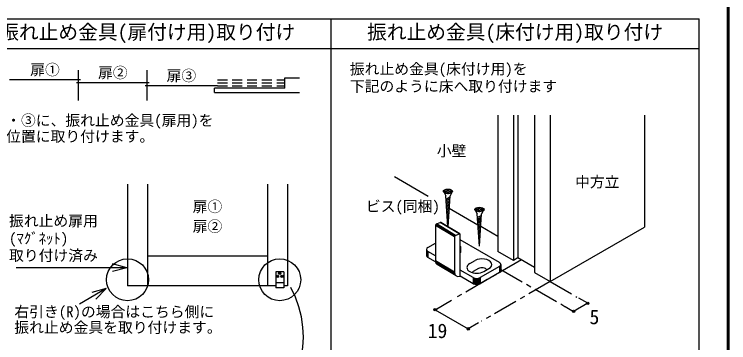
# Model space of a CAD drawing. Units: millimetres at full size, sheet at 1:5; details may follow other scales. Extents: x -973 to 977, y -718 to 696.
# Drawn here: x 253 to 977, y -266 to 66 of the extents above; entities that cross this region are included whole.
import ezdxf
from ezdxf.enums import TextEntityAlignment as Align

# ---------------------------------------------------------------- set-up
doc = ezdxf.new("R2010")
doc.units = ezdxf.units.MM
doc.header["$LTSCALE"] = 5
doc.header["$PDMODE"] = 32
doc.header["$PDSIZE"] = 2.5
doc.linetypes.add('CHAIN1', pattern=[8, 5, -1, 1, -1])
doc.linetypes.add('DASHED2', pattern=[3, 2, -1])
for name, color, linetype in [('0-3_仕上げ', 2, 'Continuous'), ('0-6_扉', 6, 'Continuous'), ('0-7_金物', 7, 'Continuous'), ('0-8_戸当り', 2, 'Continuous'), ('0-A_文字', 7, 'Continuous'), ('0-B_寸法', 7, 'Continuous'), ('F-1_枠', 6, 'Continuous')]:
    doc.layers.add(name, color=color, linetype=linetype)
doc.styles.add('ＭＳ ゴシック', font='')
doc.styles.get('ＭＳ ゴシック').set_extended_font_data('MS Gothic')

msp = doc.modelspace()

# ---------------------------------------------------------------- linework, layer by layer
at = {"layer": '0-3_仕上げ', "color": 4}
for p, q in [((387.9, -105.57), (387.9, -208.587)), ((509.3, -105.57), (509.3, -208.587)), ((509.3, -178.587), (387.9, -178.587))]:
    msp.add_line(p, q, dxfattribs=at)
at = {"layer": '0-6_扉', "color": 2}
for p, q in [((742.758, -35.971), (742.758, -173.71)), ((763.087, -35.971), (763.087, -180.344)), ((779.881, -35.971), (779.881, -195.143)), ((795.791, -35.971), (795.791, -204.329)), ((891.25, -35.971), (891.25, -149.215)), ((367.6, -105.57), (367.6, -208.587)), ((529.6, -105.57), (529.6, -208.587)), ((763.087, -180.344), (758.668, -182.895)), ((779.881, -190.04), (763.087, -180.344)), ((529.6, -208.587), (525.8, -208.587))]:
    msp.add_line(p, q, dxfattribs=at)
at = {"layer": '0-6_扉', "color": 7}
for p, q in [((638.034, -97.938), (672.327, -117.737)), ((693.549, -129.99), (722.613, -146.77)), ((725.369, -148.361), (742.758, -158.401))]:
    msp.add_line(p, q, dxfattribs=at)
at = {"layer": '0-6_扉', "color": 3}
for p, q in [((367.6, -105.57), (367.6, -208.587)), ((529.6, -105.57), (529.6, -208.587)), ((517.8, -208.587), (367.6, -208.587))]:
    msp.add_line(p, q, dxfattribs=at)
at = {"layer": '0-6_扉', "color": 2}
for points in [[(758.668, -35.971), (758.668, -182.895), (742.758, -173.71)], [(779.881, -195.143), (795.791, -204.329), (891.25, -149.215)]]:
    msp.add_lwpolyline(points, dxfattribs=at)
at = {"layer": '0-7_金物'}
for p, q in [((688.239, -114.216), (690.063, -117.376)), ((688.344, -112.444), (691.707, -112.444)), ((688.344, -112.444), (688.344, -113.478)), ((688.344, -113.478), (691.707, -113.478)), ((691.707, -112.444), (691.707, -110.928)), ((691.707, -110.928), (692.741, -110.928)), ((691.707, -114.994), (691.707, -113.478)), ((691.707, -114.994), (692.741, -114.994)), ((692.741, -112.444), (692.741, -110.928)), ((692.741, -112.444), (696.104, -112.444)), ((696.209, -114.216), (694.385, -117.376)), ((696.104, -113.478), (696.104, -112.444)), ((692.137, -148.678), (690.063, -117.376)), ((694.281, -118.95), (690.316, -121.195)), ((694.173, -120.578), (690.416, -122.705)), ((694.065, -122.206), (690.516, -124.215)), ((692.305, -148.778), (694.385, -117.376)), ((693.957, -123.834), (690.616, -125.726)), ((693.849, -125.463), (690.717, -127.236)), ((693.742, -127.091), (690.817, -128.747)), ((693.634, -128.719), (690.917, -130.257)), ((723.527, -130.815), (723.527, -129.299)), ((723.527, -129.299), (724.561, -129.299)), ((724.561, -130.815), (724.561, -129.299)), ((693.526, -130.347), (691.017, -131.768)), ((693.418, -131.975), (691.117, -133.278)), ((693.31, -133.603), (691.217, -134.788)), ((693.202, -135.231), (691.317, -136.299)), ((693.094, -136.86), (691.417, -137.809)), ((720.059, -132.587), (721.883, -135.747)), ((720.164, -130.815), (723.527, -130.815)), ((720.164, -130.815), (720.164, -131.849)), ((720.164, -131.849), (723.527, -131.849)), ((724.044, -168.365), (721.883, -135.747)), ((726.101, -137.321), (722.136, -139.566)), ((723.527, -133.365), (723.527, -131.849)), ((723.527, -133.365), (724.561, -133.365)), ((724.044, -168.365), (726.205, -135.747)), ((724.561, -130.815), (727.924, -130.815)), ((728.029, -132.587), (726.205, -135.747)), ((727.924, -131.849), (727.924, -130.815)), ((680.527, -146.02), (684.357, -144.413)), ((703.641, -155.903), (684.357, -144.413)), ((703.889, -155.836), (684.605, -144.346)), ((704.12, -155.848), (684.836, -144.357)), ((704.318, -155.936), (685.034, -144.446)), ((692.987, -138.488), (691.517, -139.32)), ((692.879, -140.116), (691.617, -140.83)), ((692.771, -141.744), (691.717, -142.34)), ((692.663, -143.372), (691.817, -143.851)), ((725.993, -138.949), (722.236, -141.076)), ((725.885, -140.578), (722.336, -142.587)), ((725.777, -142.206), (722.436, -144.097)), ((725.669, -143.834), (722.536, -145.607)), ((698.853, -158.995), (679.57, -147.504)), ((679.57, -147.504), (679.57, -183.228)), ((698.886, -158.701), (679.602, -147.21)), ((698.982, -158.4), (679.698, -146.909)), ((699.134, -158.112), (679.85, -146.621)), ((699.332, -157.856), (680.048, -146.366)), ((699.563, -157.651), (680.279, -146.161)), ((699.811, -157.51), (680.527, -146.02)), ((692.555, -145), (691.917, -145.361)), ((692.447, -146.628), (692.017, -146.872)), ((725.561, -145.462), (722.636, -147.118)), ((725.453, -147.09), (722.736, -148.628)), ((725.346, -148.718), (722.837, -150.139)), ((725.238, -150.346), (722.937, -151.649)), ((725.13, -151.974), (723.037, -153.16)), ((698.853, -158.995), (698.853, -194.718)), ((699.811, -157.51), (703.641, -155.903)), ((704.599, -198.803), (704.599, -156.584)), ((725.022, -153.603), (723.137, -154.67)), ((724.914, -155.231), (723.237, -156.18)), ((724.806, -156.859), (723.337, -157.691)), ((724.698, -158.487), (723.437, -159.201)), ((671.895, -169.715), (679.57, -165.284)), ((744.373, -185.025), (704.599, -162.061)), ((724.591, -160.115), (723.537, -160.712)), ((724.483, -161.743), (723.637, -162.222)), ((724.375, -163.371), (723.737, -163.732)), ((724.267, -165), (723.837, -165.243)), ((670.43, -171.757), (670.43, -177.88)), ((670.601, -172.504), (670.601, -178.627)), ((671.1, -173.2), (671.1, -179.324)), ((704.876, -168.695), (704.876, -174.818)), ((679.57, -178.229), (671.895, -173.798)), ((671.895, -173.798), (671.895, -179.922)), ((679.673, -184.412), (671.895, -179.922)), ((698.853, -194.718), (679.57, -183.228)), ((699.049, -196.317), (679.765, -184.827)), ((699.623, -197.643), (680.339, -186.152)), ((700.536, -198.605), (681.252, -187.114)), ((714.321, -186.045), (719.625, -182.983)), ((745.667, -187.813), (745.667, -193.937)), ((745.838, -187.066), (745.838, -193.19)), ((517.8, -194.287), (517.8, -210.687)), ((525.8, -194.287), (517.8, -194.287)), ((717.857, -200.334), (704.599, -192.679)), ((723.16, -191.148), (717.857, -194.21)), ((744.373, -189.107), (724.928, -200.334)), ((744.373, -195.231), (724.928, -206.458)), ((728.463, -194.21), (733.767, -191.148)), ((744.373, -189.107), (744.373, -195.231)), ((745.168, -188.509), (745.168, -194.633)), ((717.857, -206.458), (704.599, -198.803)), ((717.857, -200.334), (717.857, -206.458)), ((718.892, -200.793), (718.892, -206.916)), ((720.098, -201.081), (720.098, -207.205)), ((721.392, -201.179), (721.392, -207.303)), ((722.686, -201.081), (722.686, -207.205)), ((723.892, -200.793), (723.892, -206.916)), ((724.928, -200.334), (724.928, -206.458)), ((525.8, -205.644), (517.8, -205.644))]:
    msp.add_line(p, q, dxfattribs=at)
for points in [[(692.741, -114.994), (692.741, -113.478), (696.104, -113.478)], [(724.561, -133.365), (724.561, -131.849), (727.924, -131.849)], [(525.8, -194.287), (525.8, -210.687), (517.8, -210.687)]]:
    msp.add_lwpolyline(points, dxfattribs=at)
for centre in [(692.224, -112.961), (724.044, -131.332)]:
    msp.add_ellipse(centre, major_axis=(4.71, 0), ratio=0.5, dxfattribs=at)
for centre, major_axis, ratio, start_param, end_param in [((684.357, -145.495), (0.64, 1.074), 0.663414, 6.2296055, 7.0150037), ((680.527, -147.102), (0.64, 1.074), 0.663414, 0.7318184, 2.3026147), ((699.811, -158.593), (0.64, 1.074), 0.663414, 0.7318184, 2.3026147), ((703.641, -156.986), (0.64, 1.074), 0.663414, 5.4442074, 7.0150037), ((675.43, -171.757), (-5, 0), 0.57735, 5.4977871, 7.0685835), ((694.876, -168.695), (10, 0), 0.57735, 6.047146, 6.5192246), ((694.876, -174.818), (10, 0), 0.57735, 6.047146, 6.5192246), ((675.43, -177.88), (-5, 0), 0.57735, 6.2831853, 7.0685835), ((726.696, -187.066), (10, 0), 0.57735, 5.4977871, 8.6393798), ((685.315, -180.817), (3.839, 6.443), 0.663414, 2.3026147, 3.0880129), ((721.392, -190.128), (10, 0), 0.57735, 2.3561945, 5.4977871), ((740.838, -187.066), (-5, 0), 0.57735, 2.3561945, 3.9269908), ((704.599, -192.308), (3.839, 6.443), 0.663414, 2.3026147, 3.873411), ((721.392, -196.251), (5, 0), 0.57735, 2.3561945, 2.7802255), ((726.696, -193.19), (5, 0), 0.57735, 0.2617994, 2.3561945), ((740.838, -193.19), (-5, 0), 0.57735, 2.3561945, 3.1415927), ((721.392, -198.293), (-5, 0), 0.57735, 0.7853982, 2.3561945), ((721.392, -204.416), (-5, 0), 0.57735, 0.7853982, 2.3561945)]:
    msp.add_ellipse(centre, major_axis=major_axis, ratio=ratio, start_param=start_param, end_param=end_param, dxfattribs=at)
for p in [(521.8, -196.032), (519.479, -198.997), (524.121, -198.997)]:
    msp.add_point(p, dxfattribs=at)
at = {"layer": '0-8_戸当り', "color": 3}
for p, q in [((317.87, -21.149), (317.87, 9.851)), ((387.571, -21.149), (387.571, 9.851))]:
    msp.add_line(p, q, dxfattribs=at)
at = {"layer": '0-8_戸当り'}
for p, q in [((319.87, -0.149), (248.168, -0.149)), ((389.571, -3.149), (315.87, -3.149)), ((458.773, -6.149), (385.571, -6.149)), ((455.773, -12.899), (455.773, -8.399)), ((526.974, -8.399), (455.773, -8.399)), ((455.773, -12.899), (541.974, -12.899))]:
    msp.add_line(p, q, dxfattribs=at)
at = {"layer": '0-8_戸当り', "color": 3, "linetype": 'DASHED2'}
for p, q in [((458.773, -0.149), (526.974, -0.149)), ((458.773, -3.149), (526.974, -3.149)), ((458.773, -6.149), (526.974, -6.149))]:
    msp.add_line(p, q, dxfattribs=at)
at = {"layer": '0-8_戸当り'}
msp.add_lwpolyline([(526.974, -8.399), (526.974, 1.851), (541.974, 1.851)], dxfattribs=at)
at = {"layer": '0-A_文字', "color": 3}
for p, q in [((573.927, -567.5), (573.927, 61.633)), ((946.639, -567.5), (946.639, 61.633)), ((201.215, 31.633), (946.639, 31.633))]:
    msp.add_line(p, q, dxfattribs=at)
at = {"layer": '0-A_文字', "color": 4}
for p, q in [((366.87, -190.334), (352.382, -186.451)), ((366.87, -190.334), (254.852, -190.334)), ((366.87, -190.334), (352.382, -194.216)), ((345.956, -211.462), (318.957, -227.05)), ((345.956, -211.462), (331.467, -215.345)), ((345.956, -211.462), (335.349, -222.069))]:
    msp.add_line(p, q, dxfattribs=at)
at = {"layer": '0-A_文字', "color": 3}
msp.add_lwpolyline([(201.215, -567.5), (201.215, 61.633), (946.639, 61.633)], dxfattribs=at)
at = {"layer": '0-A_文字'}
for centre in [(367.6, -202.487), (521.8, -202.487)]:
    msp.add_circle(centre, 21.25, dxfattribs=at)
at = {"layer": '0-A_文字', "color": 4}
msp.add_arc((437.249, -260.979), 108.455, 300.27986, 27.91074, dxfattribs=at)
at = {"layer": '0-B_寸法', "color": 4, "linetype": 'CHAIN1'}
for p, q in [((766.623, -182.385), (698.052, -221.975)), ((745.838, -191.994), (810.893, -229.554)), ((795.791, -204.329), (726.326, -244.434)), ((795.791, -204.329), (822.897, -219.978))]:
    msp.add_line(p, q, dxfattribs=at)
at = {"layer": '0-B_寸法', "color": 4}
for p, q in [((679.268, -232.82), (695.911, -223.21)), ((833.828, -226.289), (824.857, -221.11)), ((810.893, -229.554), (819.534, -234.542)), ((833.828, -226.289), (819.534, -234.542)), ((679.268, -232.82), (712.855, -252.211)), ((723.313, -246.174), (712.855, -252.211))]:
    msp.add_line(p, q, dxfattribs=at)
at = {"layer": '0-B_寸法'}
for p in [(679.268, -232.82), (833.828, -226.289), (819.534, -234.542), (712.855, -252.211)]:
    msp.add_point(p, dxfattribs=at)
at = {"layer": 'F-1_枠'}
for p, q in [((974.986, 695.833), (974.986, -700.833)), ((975.82, 695.833), (975.82, -700.833)), ((976.653, 695.833), (976.653, -700.833))]:
    msp.add_line(p, q, dxfattribs=at)

# ---------------------------------------------------------------- texts
at = {"layer": '0-A_文字', "style": 'ＭＳ ゴシック'}
for s, height, p in [('振れ止め金具(扉付け用)取り付け', 14.66, (237.571, 36.633)), ('振れ止め金具(床付け用)取り付け', 14.66, (610.283, 36.633)), ('扉①', 11, (269.019, 1.383)), ('振れ止め金具(床付け用)を', 11, (592.836, 2.174)), ('扉②', 11, (337.72, -1.617)), ('扉③', 11, (407.172, -4.617)), ('下記のように床へ取り付けます', 11, (592.836, -15.362)), ('小壁', 11, (680.945, -80.743)), ('中方立', 11, (821.02, -112.19)), ('扉①', 11, (433.6, -137.141)), ('振れ止め扉用', 11, (247.548, -151.641)), ('扉②', 11, (433.6, -157.179)), ('(ﾏｸﾞﾈｯﾄ)', 11, (247.548, -169.453)), ('取り付け済み', 11, (247.548, -186.642))]:
    msp.add_text(s, height=height, dxfattribs=at).set_placement(p, align=Align.BOTTOM_LEFT)
at = {"layer": '0-B_寸法', "style": 'ＭＳ ゴシック'}
for s, height, p in [('扉②・③に、振れ止め金具(扉用)を', 11, (214.619, -49.897)), ('図の位置に取り付けます。', 11, (214.619, -66.098)), ('ビス(同梱)', 11, (609.044, -136.867)), ('右引き(R)の場合はこちら側に', 11, (252.925, -243.657)), ('5', 14.66, (835.599, -251.859)), ('振れ止め金具を取り付けます。', 11, (252.925, -259.512)), ('19', 14.66, (671.648, -265.917))]:
    msp.add_text(s, height=height, dxfattribs=at).set_placement(p, align=Align.BOTTOM_LEFT)

doc.saveas('drawing.dxf')
